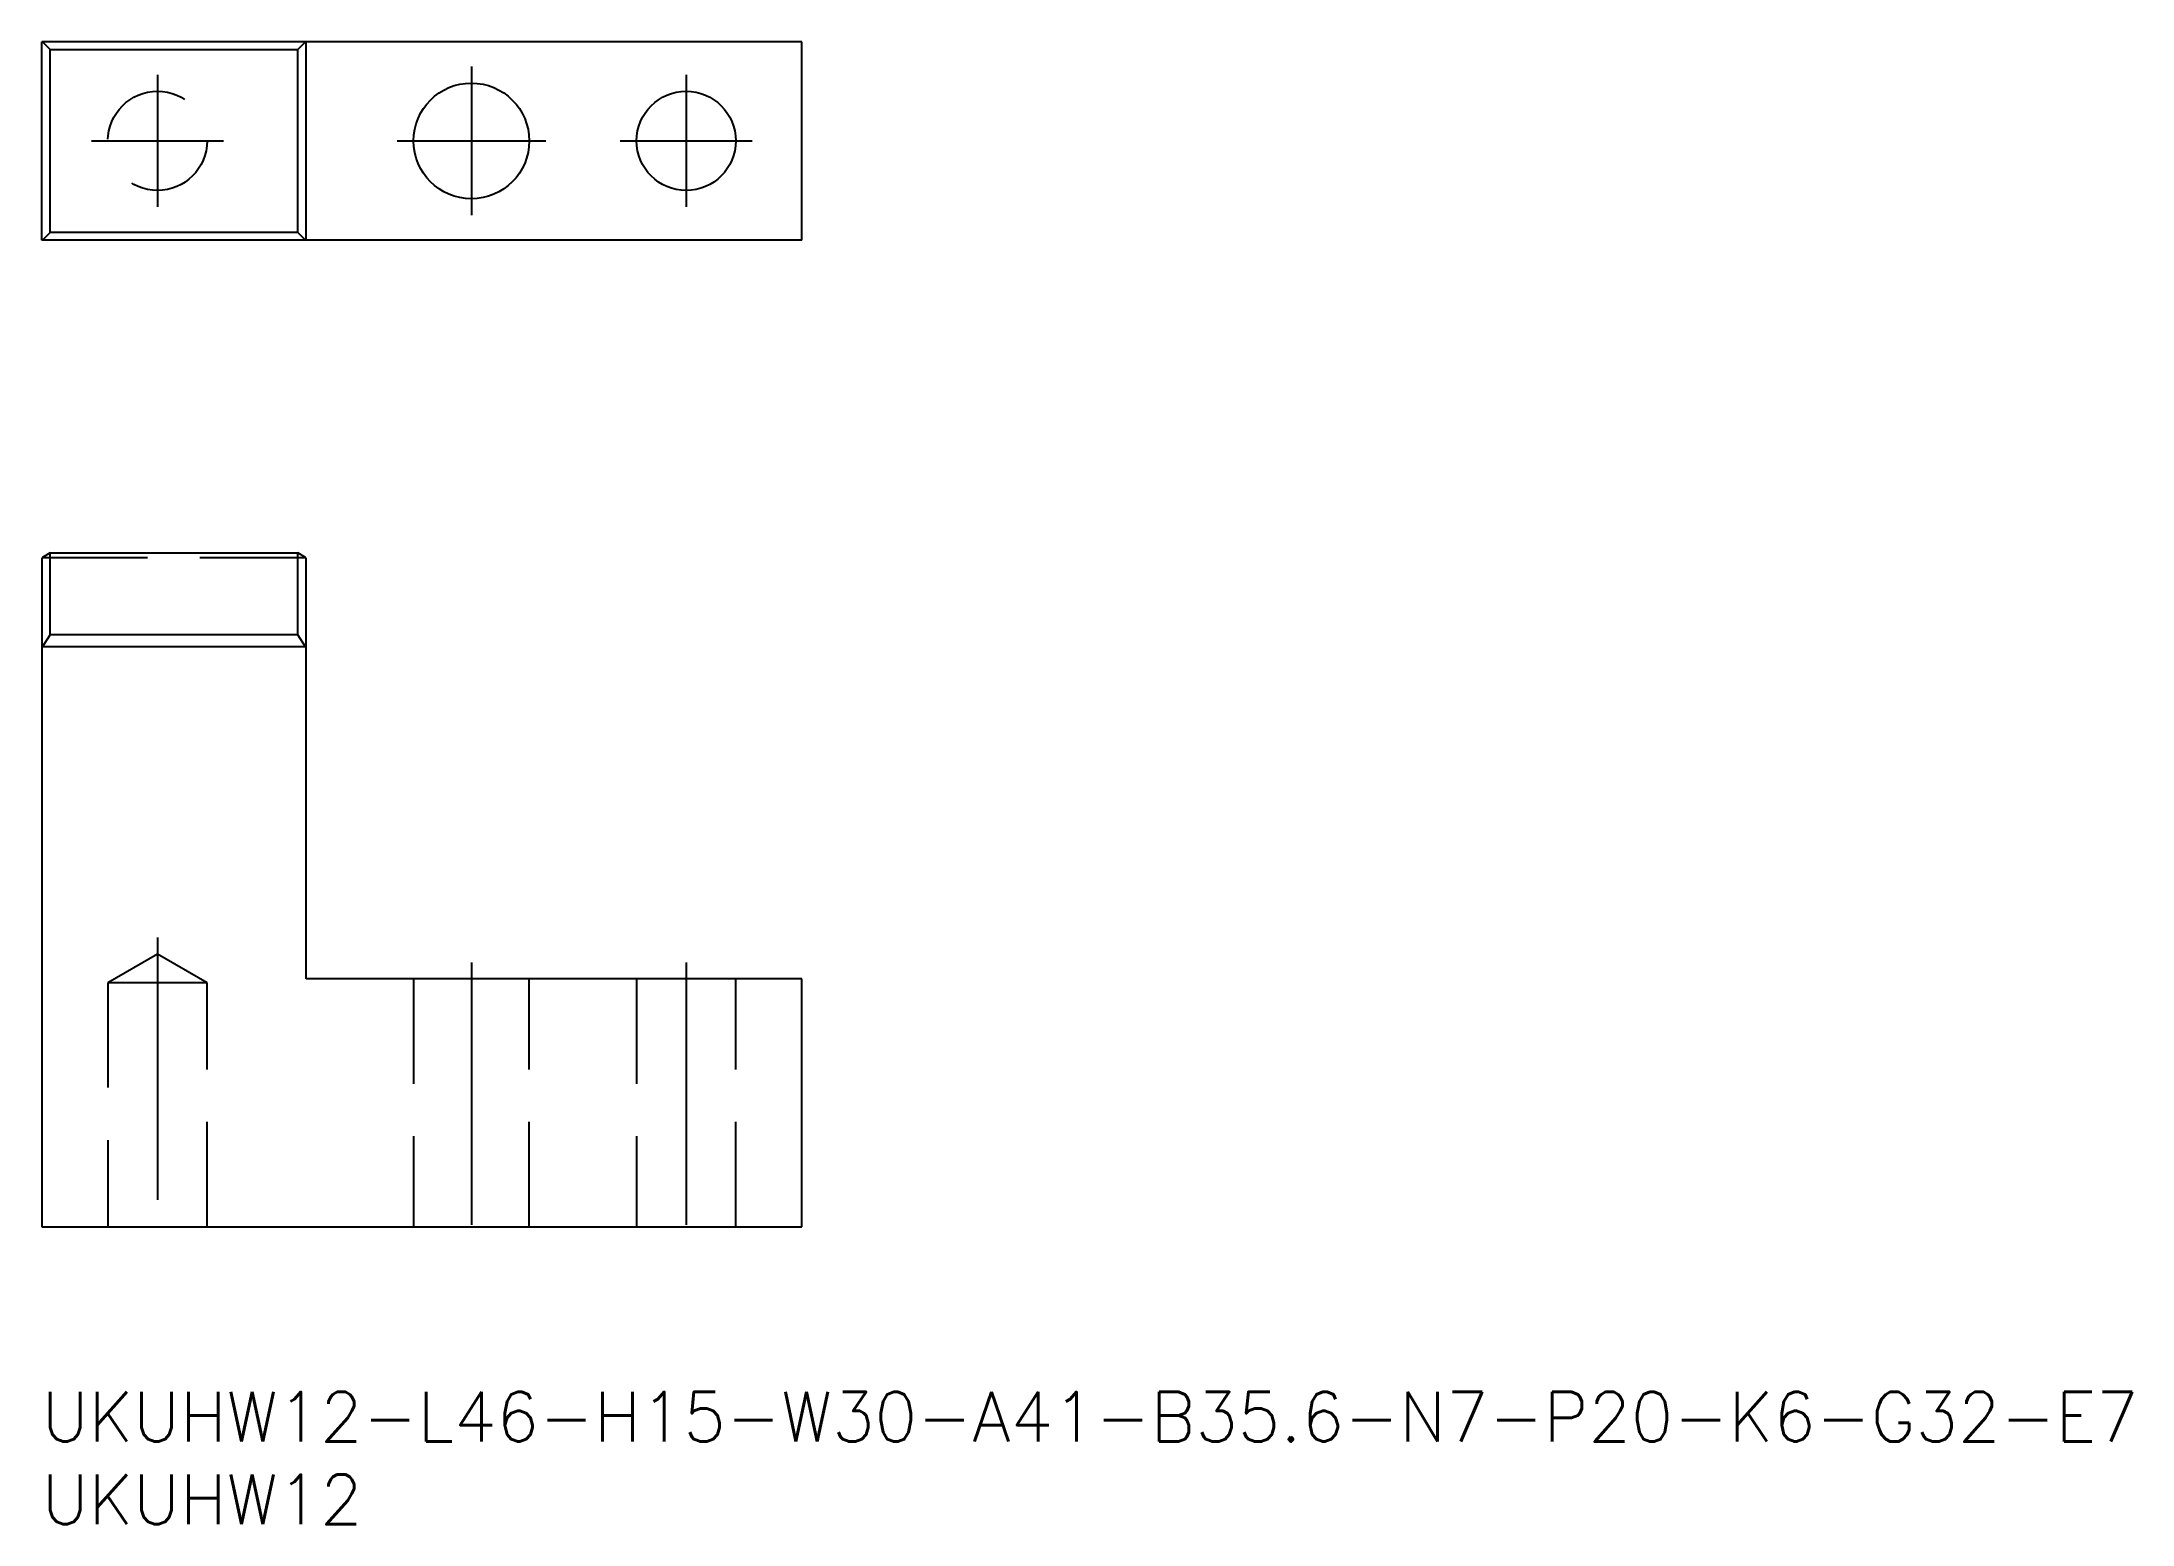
# Model space of a CAD drawing. Extents: x 0 to 127, y -8 to 82.
import ezdxf

# ---------------------------------------------------------------- set-up
doc = ezdxf.new("R2010")
doc.units = 0
doc.header["$LTSCALE"] = 0.5
doc.linetypes.add('CENTER', pattern=[50.8, 31.75, -6.35, 6.35, -6.35])
doc.linetypes.add('DASHED', pattern=[19.05, 12.7, -6.35])
for name, color, linetype in [('MSM_CENTER', 1, 'CENTER'), ('MSM_CONTINUOUS', 7, 'CONTINUOUS'), ('MSM_DASHED', 4, 'DASHED'), ('MSM_PART_NUMBER', 7, 'CONTINUOUS')]:
    doc.layers.add(name, color=color, linetype=linetype)
doc.styles.get("Standard").update_dxf_attribs({"font": 'txt.shx', "height": 1, "bigfont": 'bigfont.shx'})

# ---------------------------------------------------------------- blocks, each defined once
blk = doc.blocks.new('*U21')
at = {"layer": 'MSM_PART_NUMBER'}
blk.add_text('UKUHW12-L46-H15-W30-A41-B35.6-N7-P20-K6-G32-E7', height=3, dxfattribs=at).set_placement((0, -3))
blk = doc.blocks.new('*U22')
at = {"layer": 'MSM_PART_NUMBER'}
blk.add_text('UKUHW12', height=3, dxfattribs=at).set_placement((0, -8))

msp = doc.modelspace()

# ---------------------------------------------------------------- linework, layer by layer
at = {"layer": 'MSM_CENTER'}
for p, q in [((7, 79.71), (7, 71.71)), ((26, 80.21), (26, 71.21)), ((39, 79.71), (39, 71.71)), ((3, 75.71), (11, 75.71)), ((21.5, 75.71), (30.5, 75.71)), ((35, 75.71), (43, 75.71)), ((7, 27.5), (7, 9)), ((26, 26), (26, 9)), ((39, 26), (39, 9))]:
    msp.add_line(p, q, dxfattribs=at)
at = {"layer": 'MSM_CONTINUOUS'}
for p, q in [((46, 81.71), (0, 81.71)), ((0, 69.71), (0, 81.71)), ((0.5, 81.25), (0.04, 81.71)), ((0.5, 70.16), (0.5, 81.25)), ((0.5, 81.25), (15.5, 81.25)), ((15.96, 81.71), (15.5, 81.25)), ((15.5, 70.16), (15.5, 81.25)), ((16, 69.71), (16, 81.71)), ((46, 69.71), (46, 81.71)), ((46, 69.71), (0, 69.71)), ((0.04, 69.71), (0.5, 70.16)), ((15.5, 70.16), (0.5, 70.16)), ((15.96, 69.71), (15.5, 70.16)), ((0.5, 50.79), (0.04, 50.5)), ((0.5, 50.79), (15.5, 50.79)), ((0.5, 45.81), (0.5, 50.79)), ((15.96, 50.5), (15.5, 50.79)), ((15.5, 45.81), (15.5, 50.79)), ((0.04, 50.5), (0, 50.45)), ((0, 50.45), (0, 10)), ((16, 50.45), (15.96, 50.5)), ((16, 25), (16, 50.45)), ((0.04, 45.1), (0.5, 45.81)), ((15.5, 45.81), (0.5, 45.81)), ((15.96, 45.1), (15.5, 45.81)), ((0.04, 45.1), (0, 45.05)), ((15.96, 45.1), (0.04, 45.1)), ((16, 45.05), (15.96, 45.1)), ((46, 25), (16, 25)), ((46, 10), (46, 25)), ((0, 10), (46, 10))]:
    msp.add_line(p, q, dxfattribs=at)
for centre, radius in [((26, 75.71), 3.5), ((39, 75.71), 3)]:
    msp.add_circle(centre, radius, dxfattribs=at)
at = {"layer": 'MSM_DASHED'}
for p, q in [((0.04, 50.5), (15.96, 50.5)), ((7, 26.5), (4, 24.77)), ((10, 24.77), (7, 26.5)), ((10, 24.77), (4, 24.77)), ((4, 24.77), (4, 10)), ((10, 10), (10, 24.77)), ((22.5, 25), (22.5, 10)), ((29.5, 10), (29.5, 25)), ((36, 25), (36, 10)), ((42, 10), (42, 25))]:
    msp.add_line(p, q, dxfattribs=at)
msp.add_circle((7, 75.71), 3, dxfattribs=at)

# ---------------------------------------------------------------- block references
at = {"layer": 'MSM_CONTINUOUS'}
for name in ['*U21', '*U22']:
    msp.add_blockref(name, (0, 0), dxfattribs=at)

doc.saveas('drawing.dxf')
